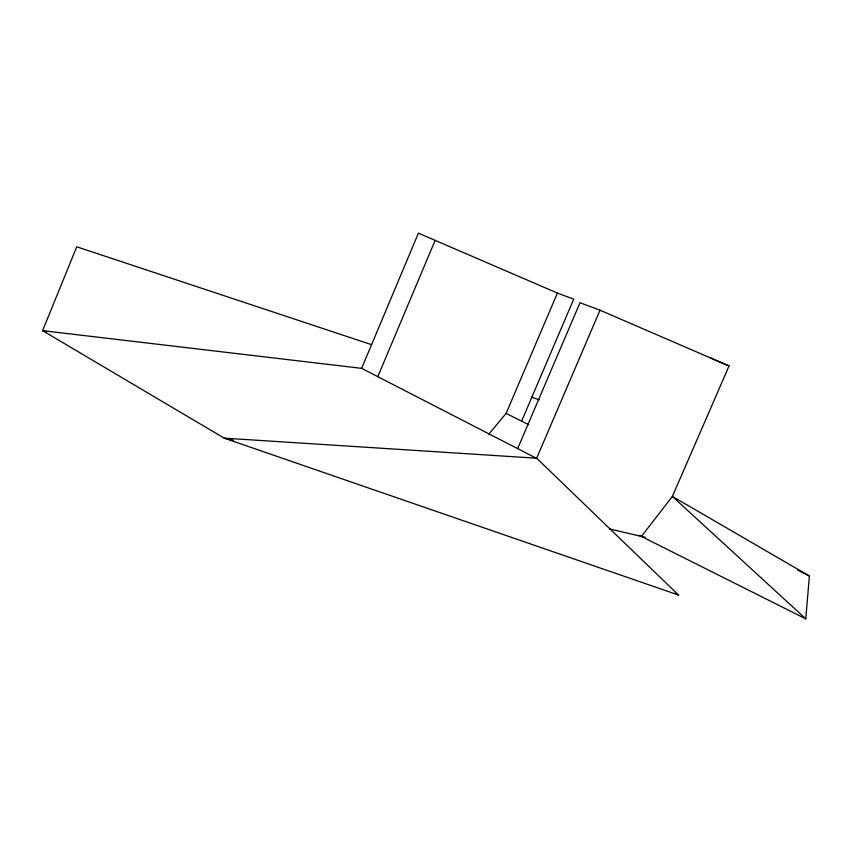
<?xml version="1.0" encoding="UTF-8"?>
<svg xmlns="http://www.w3.org/2000/svg" width="852" height="852" viewBox="0 0 852 852"><rect width="100%" height="100%" fill="white"/><g stroke="black" fill="none" stroke-linecap="round" stroke-linejoin="round"><path stroke-width="1.28" d="M641.407 536.44L805.758 618.84L809.4 576.016L672.377 496.428L641.407 536.44L639.064 535.205M371.568 344.666L76.733 246.792L42.6 330.651L361.621 368.352L418.407 233.16L557.421 293.077L573.726 299.158L521.616 421.144M377.798 376.648L435.148 240.37M488.494 434.541L506.109 413.401L557.421 293.077M517.697 448.493L579.999 302.726L600.01 310.203L729.046 365.955L672.377 496.428L805.758 618.84M600.01 310.203L536.59 458.376L361.621 368.352M233.267 440.282L224.193 438.141L42.6 330.651L46.445 331.705M609.382 528.89L645.283 537.356M531.723 397.266L539.295 399.79M678.565 595.069L224.193 438.141L536.664 458.216L678.565 595.069L675.114 593.088M710.685 358.053L729.046 365.955M506.109 413.401L528.741 424.701M797.547 570.041L809.4 576.016"/></g></svg>
